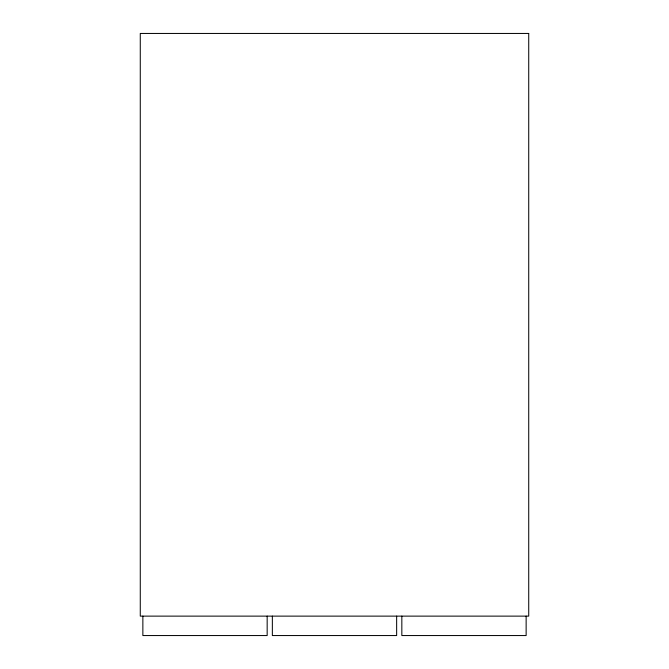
<?xml version="1.0" encoding="UTF-8"?>
<svg xmlns="http://www.w3.org/2000/svg" width="669" height="669" viewBox="0 0 669 669"><rect width="100%" height="100%" fill="white"/><g stroke="black" fill="none" stroke-linecap="round" stroke-linejoin="round"><path stroke-width="1" d="M526.135 616.124L526.135 635.55L401.835 635.55L401.835 616.124M396.65 616.124L396.65 635.55L272.35 635.55L272.35 616.124M267.165 616.124L267.165 635.55L142.865 635.55L142.865 616.124M528.727 33.45L140.273 33.45L140.273 616.124L528.727 616.124L528.727 33.45"/></g></svg>
